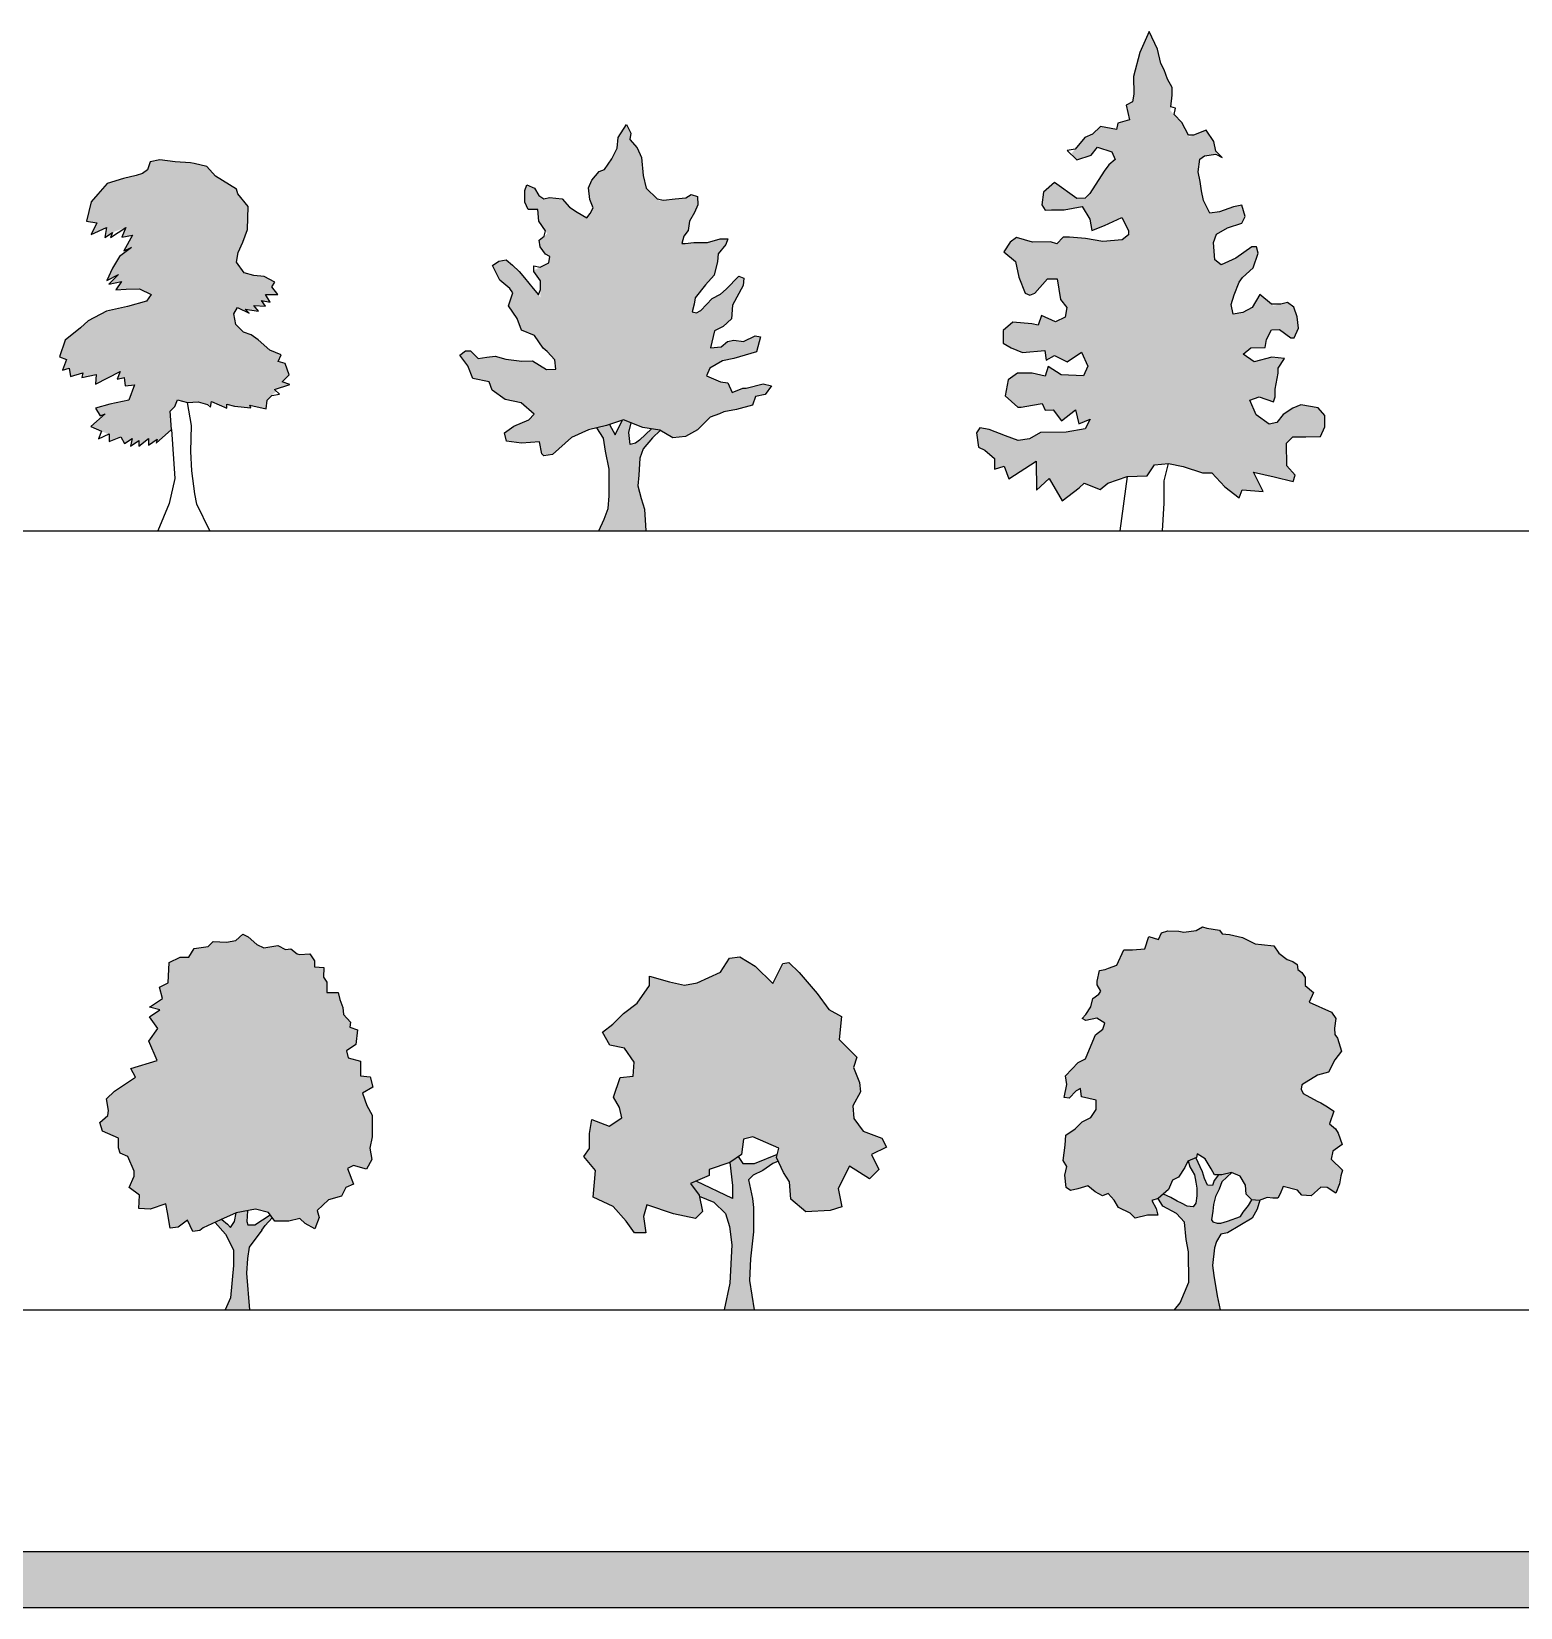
# Model space of a CAD drawing. Header units: millimetres. Extents: x 23281 to 186461, y 175321 to 253200.
# Drawn here: x 53759 to 88103, y 175321 to 211657 of the extents above; entities that cross this region are included whole.
import ezdxf

# ---------------------------------------------------------------- set-up
doc = ezdxf.new("R2010")
doc.units = ezdxf.units.MM
doc.layers.add('www.cad-blocks.net', color=7, linetype='Continuous')

# ---------------------------------------------------------------- blocks, each defined once
blk = doc.blocks.new('A$C48AA0749')
for color, points in [(253, [(2578, 2337), (2552, 2760), (2659, 2866), (2719, 3020), (2952, 2959), (3192, 2980), (3490, 2897), (3502, 2982), (3857, 2833), (3856, 2922), (4033, 2879), (4413, 2838), (4387, 2901), (4767, 2815), (4784, 3018), (4998, 3223), (4959, 3259), (5312, 3376), (5135, 3437), (5291, 3597), (5201, 3861), (5043, 3904), (5111, 4056), (4845, 4168), (4577, 4406), (4419, 4518), (4241, 4580), (4063, 4756), (4017, 5002), (4104, 5154), (4370, 5023), (4281, 5111), (4591, 5069), (4483, 5201), (4748, 5184), (4659, 5316), (4855, 5274), (4746, 5450), (5030, 5452), (4896, 5628), (4965, 5736), (4718, 5866), (4477, 5890), (4256, 5951), (4077, 6196), (4119, 6418), (4225, 6659), (4336, 6950), (4351, 7481), (4109, 7770), (4083, 7877), (3594, 8183), (3396, 8402), (3105, 8469), (3016, 8488), (2663, 8510), (2308, 8552), (2088, 8506), (2026, 8328), (1913, 8239), (1762, 8194), (1471, 8122), (1100, 8011), (880, 7763), (724, 7585), (620, 7142), (860, 7100), (730, 6833), (1082, 6994), (1040, 6766), (1216, 6881), (1525, 6998), (1438, 6769), (1684, 6816), (1485, 6460), (1661, 6531), (1378, 6327), (1222, 6060), (1092, 5775), (1356, 5910), (1137, 5687), (1427, 5752), (1296, 5555), (1536, 5576), (1845, 5579), (2112, 5448), (2005, 5296), (1564, 5178), (1078, 5067), (657, 4843), (481, 4683), (130, 4396), (0, 4016), (158, 3954), (66, 3707), (223, 3753), (250, 3557), (534, 3648), (516, 3534), (843, 3606), (826, 3385), (1399, 3673), (1331, 3496), (1488, 3541), (1509, 3346), (1730, 3366), (1600, 3012), (1158, 2920), (831, 2829), (939, 2653), (1053, 2698), (720, 2411), (1125, 2228), (1145, 2237), (1146, 2060), (1411, 2170), (1500, 2019), (1676, 2128), (1634, 1951), (1828, 2085), (1829, 1952), (2049, 2131), (2050, 1979), (2251, 2113), (2227, 2025)]), (255, [(4017, 5002), (4104, 5154), (4370, 5023), (4281, 5111), (4591, 5069), (4483, 5201), (4748, 5184), (4659, 5316), (4855, 5274), (4746, 5450), (5030, 5452), (4896, 5628), (4965, 5736), (4718, 5866), (4477, 5890), (4256, 5951), (4077, 6196), (4119, 6418), (4225, 6659), (4336, 6950), (4351, 7481), (4109, 7770), (4083, 7877), (3594, 8183), (3396, 8402), (3105, 8469), (3016, 8488), (2663, 8510), (2308, 8552), (2088, 8506), (2026, 8328), (1913, 8239), (1762, 8194), (1471, 8122), (1100, 8011), (880, 7763), (724, 7585), (620, 7142), (860, 7100), (730, 6833), (1082, 6994), (1040, 6766), (1216, 6881), (1525, 6998), (1438, 6769), (1684, 6816), (1485, 6460), (1661, 6531), (1378, 6327), (1222, 6060), (1092, 5775), (1356, 5910), (1137, 5687), (1427, 5752), (1296, 5555), (1536, 5576), (1845, 5579), (2112, 5448), (2005, 5296), (1564, 5178), (1078, 5067), (657, 4843), (481, 4683), (130, 4396), (0, 4016), (158, 3954), (66, 3707), (223, 3753), (250, 3557), (534, 3648), (516, 3534), (843, 3606), (826, 3385), (1399, 3673), (1331, 3496), (1488, 3541), (1509, 3346), (1730, 3366), (1600, 3012), (1158, 2920), (831, 2829), (939, 2653), (1053, 2698), (720, 2411), (1125, 2228), (1145, 2237), (1146, 2060), (1411, 2170), (1500, 2019), (1676, 2128), (1634, 1951), (1828, 2085), (1829, 1952), (2049, 2131), (2050, 1979), (2251, 2113), (2227, 2025), (2578, 2337), (2552, 2760), (2659, 2866), (2719, 3020), (2952, 2959), (3192, 2980), (3490, 2897), (3502, 2982), (3857, 2833), (3856, 2922), (4033, 2879), (4413, 2838), (4387, 2901), (4767, 2815), (4784, 3018), (4998, 3223), (4959, 3259), (5312, 3376), (5135, 3437), (5291, 3597), (5201, 3861), (5043, 3904), (5111, 4056), (4845, 4168), (4577, 4406), (4419, 4518), (4241, 4580), (4063, 4756)])]:
    blk.add_hatch(color=color).paths.add_polyline_path(points)
at = {"color": 255}
for p, q in [((2659, 2866), (2719, 3020)), ((2719, 3020), (2952, 2959)), ((2552, 2760), (2659, 2866)), ((2578, 2337), (2552, 2760))]:
    blk.add_line(p, q, dxfattribs=at)
blk.add_lwpolyline([(3462, 0), (3167, 617), (3120, 857), (3053, 1387), (3024, 1829), (3045, 2429), (2952, 2959), (3192, 2980), (3414, 2918), (3484, 2850), (3502, 2982), (3857, 2833), (3856, 2922), (4033, 2879), (4413, 2838), (4387, 2901), (4767, 2815), (4784, 3018), (4897, 3126), (5074, 3153), (4959, 3259), (5312, 3376), (5135, 3437), (5291, 3597), (5201, 3861), (5043, 3904), (5111, 4056), (4845, 4168), (4577, 4406), (4419, 4518), (4241, 4580), (4063, 4756), (4017, 5002), (4104, 5154), (4370, 5023), (4281, 5111), (4591, 5069), (4483, 5201), (4748, 5184), (4659, 5316), (4855, 5274), (4746, 5450), (5030, 5452), (4896, 5628), (4965, 5736), (4718, 5866), (4477, 5890), (4256, 5951), (4077, 6196), (4119, 6418), (4225, 6659), (4336, 6950), (4351, 7481), (4109, 7770), (4083, 7877), (3594, 8183), (3396, 8402), (3105, 8469), (3016, 8488), (2663, 8510), (2308, 8552), (2088, 8506), (2026, 8328), (1913, 8239), (1762, 8194), (1471, 8122), (1100, 8011), (880, 7763), (724, 7585), (620, 7142), (860, 7100), (730, 6833), (1082, 6994), (1040, 6766), (1216, 6881), (1173, 6767), (1525, 6998), (1438, 6769), (1684, 6816), (1485, 6460), (1661, 6531), (1378, 6327), (1222, 6060), (1092, 5775), (1356, 5910), (1137, 5687), (1427, 5752), (1296, 5555), (1536, 5576), (1845, 5579), (2112, 5448), (2005, 5296), (1564, 5178), (1078, 5067), (657, 4843), (481, 4683), (130, 4396), (0, 4016), (158, 3954), (66, 3707), (223, 3753), (250, 3557), (534, 3648), (516, 3534), (843, 3606), (826, 3385), (1399, 3673), (1331, 3496), (1488, 3541), (1509, 3346), (1730, 3366), (1600, 3012), (1158, 2920), (831, 2829), (939, 2653), (1053, 2698), (720, 2411), (967, 2299), (899, 2122), (1145, 2237), (1146, 2060), (1411, 2170), (1500, 2019), (1676, 2128), (1634, 1951), (1828, 2085), (1829, 1952), (2049, 2131), (2050, 1979), (2251, 2113), (2227, 2025), (2578, 2337), (2657, 1207), (2528, 631), (2267, 0)], dxfattribs=at)
blk = doc.blocks.new('A$C6CDE67A7')
for color, points in [(255, [(5166, 6796), (5263, 6924), (5290, 7141), (5408, 7339), (5483, 7515), (5482, 7712), (5334, 7760), (5208, 7681), (4963, 7658), (4589, 7616), (4294, 7899), (4222, 8193), (4190, 8607), (4090, 8831), (3920, 9026), (3940, 9174), (3840, 9369), (3646, 9073), (3627, 8827), (3503, 8581), (3336, 8334), (3210, 8283), (3043, 8086), (2967, 7909), (2997, 7643), (3069, 7447), (2941, 7211), (2559, 7429), (2359, 7659), (2063, 7685), (1937, 7656), (1817, 7732), (1718, 7900), (1542, 7976), (1494, 7849), (1496, 7582), (1574, 7407), (1792, 7409), (1822, 7142), (2013, 6857), (1825, 6700), (1848, 6553), (1975, 6378), (2074, 6330), (2047, 6182), (1705, 6008), (1705, 5983), (1854, 5767), (1857, 5383), (1687, 5590), (1488, 5834), (1361, 5980), (1212, 6127), (1064, 6252), (896, 6223), (749, 6123), (920, 5780), (1227, 5517), (1121, 5192), (1320, 4899), (1421, 4626), (1716, 4509), (1915, 4216), (2014, 4139), (2191, 3944), (2214, 3727), (1996, 3725), (1672, 3919), (1426, 3917), (1061, 3963), (814, 4032), (618, 4009), (422, 3979), (245, 4154), (126, 4153), (0, 4053), (177, 3809), (299, 3515), (672, 3441), (743, 3245), (1040, 3030), (1413, 2955), (1709, 2691), (1584, 2564), (1241, 2413), (1025, 2264), (1076, 2068), (1420, 2022), (1834, 2053), (1885, 1780), (1935, 1731), (2131, 1761), (2570, 2157), (2962, 2329), (3382, 2430), (3774, 2560), (4218, 2388), (4620, 2319), (4618, 2317), (4908, 2147), (5202, 2178), (5475, 2327), (5767, 2624), (5984, 2696), (6082, 2746), (6377, 2798), (6748, 2899), (6817, 3096), (7041, 3147), (7187, 3345), (6990, 3392), (6598, 3291), (6520, 3290), (6275, 3190), (6175, 3414), (6007, 3434), (5683, 3578), (5759, 3755), (6052, 3925), (6318, 3977), (6837, 4128), (6932, 4473), (6806, 4500), (6540, 4371), (6315, 4398), (6168, 4368), (6021, 4248), (5776, 4218), (5871, 4612), (6067, 4712), (6262, 4889), (6288, 5205), (6530, 5656), (6550, 5825), (6430, 5873), (6026, 5462), (5816, 5356), (5496, 5021), (5355, 5050), (5403, 5226), (5423, 5373), (5666, 5670), (5861, 5896), (5936, 6213), (5956, 6389), (6129, 6607), (6177, 6734), (6002, 6733), (5708, 6653), (5392, 6651), (5116, 6619)]), (253, [(4254, 500), (4182, 745), (4102, 1039), (4128, 1285), (4146, 1678), (4222, 1896), (4444, 2144), (4618, 2317), (4612, 2321), (4415, 2354), (4143, 2092), (4045, 2021), (3926, 1992), (3896, 2266), (3947, 2493), (3774, 2560), (3741, 2549), (3580, 2214), (3446, 2451), (3382, 2430), (3154, 2375), (3307, 2135), (3359, 1840), (3439, 1427), (3444, 809), (3418, 514), (3322, 268), (3205, 0), (4286, 0)])]:
    blk.add_hatch(color=color).paths.add_polyline_path(points)
at = {"color": 255}
for p, q in [((3580, 2214), (3741, 2549)), ((3307, 2135), (3154, 2375)), ((3446, 2451), (3580, 2214)), ((3896, 2266), (3947, 2493)), ((3926, 1992), (3896, 2266)), ((4415, 2354), (4143, 2092)), ((4444, 2144), (4618, 2317)), ((3359, 1840), (3307, 2135)), ((3439, 1427), (3359, 1840)), ((4045, 2021), (3926, 1992)), ((4143, 2092), (4045, 2021)), ((4222, 1896), (4146, 1678)), ((4444, 2144), (4222, 1896)), ((4146, 1678), (4128, 1285)), ((3444, 809), (3439, 1427)), ((4128, 1285), (4102, 1039)), ((3418, 514), (3444, 809)), ((4102, 1039), (4182, 745)), ((4182, 745), (4254, 500)), ((3322, 268), (3418, 514)), ((4254, 500), (4286, 0)), ((3205, 0), (3322, 268))]:
    blk.add_line(p, q, dxfattribs=at)
blk.add_lwpolyline([(5861, 5896), (5666, 5670), (5423, 5373), (5403, 5226), (5355, 5050), (5454, 5030), (5552, 5080), (5816, 5356), (6012, 5455), (6137, 5576), (6430, 5873), (6550, 5825), (6530, 5656), (6288, 5205), (6262, 4889), (6067, 4712), (5871, 4612), (5776, 4218), (6021, 4248), (6168, 4368), (6315, 4398), (6540, 4371), (6806, 4500), (6932, 4473), (6837, 4128), (6318, 3977), (6052, 3925), (5759, 3755), (5683, 3578), (6007, 3434), (6175, 3414), (6275, 3190), (6520, 3290), (6598, 3291), (6990, 3392), (7187, 3345), (7041, 3147), (6817, 3096), (6748, 2899), (6377, 2798), (6082, 2746), (5984, 2696), (5767, 2624), (5475, 2327), (5202, 2178), (4908, 2147), (4612, 2321), (4218, 2388), (3774, 2560), (3382, 2430), (2962, 2329), (2570, 2157), (2131, 1761), (1935, 1731), (1885, 1780), (1834, 2053), (1420, 2022), (1076, 2068), (1025, 2264), (1241, 2413), (1584, 2564), (1709, 2691), (1413, 2955), (1040, 3030), (743, 3245), (672, 3441), (299, 3515), (177, 3809), (0, 4053), (126, 4153), (245, 4154), (422, 3979), (618, 4009), (814, 4032), (1061, 3963), (1426, 3917), (1672, 3919), (1996, 3725), (2214, 3727), (2191, 3944), (2014, 4139), (1915, 4216), (1716, 4509), (1421, 4626), (1320, 4899), (1121, 5192), (1217, 5488), (1146, 5586), (920, 5780), (749, 6123), (896, 6223), (1064, 6252), (1212, 6127), (1361, 5980), (1488, 5834), (1687, 5590), (1807, 5443), (1855, 5570), (1854, 5767), (1705, 5983), (1704, 6110), (1851, 6083), (2047, 6182), (2074, 6330), (1975, 6378), (1848, 6553), (1825, 6700), (1944, 6799), (1971, 6919), (1822, 7142), (1792, 7409), (1574, 7407), (1496, 7582), (1494, 7849), (1542, 7976), (1718, 7900), (1817, 7732), (1937, 7656), (2063, 7685), (2359, 7659), (2529, 7464), (2705, 7346), (2924, 7221), (3000, 7320), (3069, 7447), (2997, 7643), (2967, 7909), (3043, 8086), (3210, 8283), (3336, 8334), (3503, 8581), (3627, 8827), (3646, 9073), (3840, 9369), (3940, 9174), (3920, 9026), (4090, 8831), (4190, 8607), (4222, 8193), (4294, 7899), (4549, 7655), (4696, 7628), (4963, 7658), (5208, 7681), (5334, 7760), (5482, 7712), (5483, 7515), (5408, 7339), (5290, 7141), (5263, 6924), (5166, 6796), (5118, 6628), (5196, 6628), (5392, 6651), (5539, 6652), (5708, 6653), (6002, 6733), (6079, 6733), (6177, 6734), (6129, 6607), (5956, 6389), (5936, 6213)], close=True, dxfattribs=at)
blk = doc.blocks.new('A$C33465AF6')
for color, points in [(253, [(1581, 7399), (1729, 7401), (2024, 7403), (2434, 7480), (2615, 7186), (2659, 6924), (2953, 7042), (3352, 7224), (3540, 6855), (3356, 6708), (2914, 6673), (2513, 6743), (2144, 6772), (1997, 6771), (1851, 6622), (1703, 6663), (1292, 6660), (923, 6762), (776, 6656), (631, 6434), (896, 6215), (972, 5847), (1123, 5479), (1228, 5438), (1344, 5481), (1636, 5810), (1857, 5812), (1934, 5338), (2083, 5150), (2043, 4929), (1823, 4822), (1495, 4966), (1423, 4745), (1275, 4775), (833, 4814), (613, 4623), (616, 4328), (795, 4224), (1060, 4110), (1575, 4156), (1608, 3935), (1797, 4042), (2093, 3897), (2418, 4121), (2568, 3795), (2464, 3574), (1948, 3601), (1652, 3788), (1580, 3567), (1284, 3638), (947, 3635), (727, 3486), (657, 3117), (954, 2856), (1027, 2857), (1290, 2901), (1511, 2934), (1586, 2787), (1765, 2789), (1956, 2538), (2281, 2793), (2357, 2467), (2619, 2574), (2505, 2352), (2064, 2275), (1474, 2271), (1223, 2121), (960, 2088), (664, 2191), (294, 2335), (73, 2375), (0, 2259), (45, 1933), (193, 1860), (415, 1673), (417, 1420), (638, 1495), (745, 1201), (1374, 1606), (1379, 943), (1672, 1209), (1971, 695), (2369, 993), (2484, 1099), (2853, 955), (3031, 1103), (3472, 1254), (3938, 1273), (4103, 1526), (4428, 1557), (4765, 1486), (5209, 1342), (5430, 1343), (5727, 1019), (6056, 759), (6128, 949), (6613, 910), (6388, 1351), (6863, 1249), (7306, 1137), (7347, 1285), (7156, 1504), (7152, 2020), (7298, 2169), (7593, 2171), (7930, 2174), (8033, 2396), (8031, 2659), (7882, 2837), (7482, 2907), (7293, 2832), (7073, 2683), (6927, 2503), (6748, 2459), (6451, 2678), (6301, 3014), (6522, 3089), (6849, 2976), (6890, 3092), (6889, 3271), (6960, 3640), (6959, 3756), (7105, 3978), (6810, 4008), (6400, 3899), (6146, 4076), (6323, 4225), (6660, 4228), (6691, 4417), (6805, 4639), (6984, 4641), (7248, 4453), (7322, 4454), (7426, 4676), (7392, 4939), (7316, 5159), (7168, 5264), (6845, 5192), (6535, 5448), (6358, 5152), (6138, 5034), (5917, 5001), (5873, 5222), (5945, 5443), (6083, 5802), (6383, 6068), (6496, 6406), (6453, 6553), (6347, 6552), (5981, 6286), (5645, 6136), (5497, 6251), (5462, 6651), (5534, 6841), (5786, 6990), (6122, 7098), (6195, 7246), (6119, 7509), (5929, 7476), (5604, 7357), (5383, 7324), (5233, 7618), (5190, 7838), (5156, 8059), (5112, 8280), (5152, 8575), (5257, 8650), (5534, 8685), (5475, 8978), (5294, 9240), (4904, 9083), (4735, 9414), (4469, 9691), (4509, 10044), (4508, 10223), (4401, 10412), (4325, 10632), (4250, 10779), (4174, 11105), (3981, 11514), (3764, 11028), (3621, 10480), (3626, 9906), (3447, 9815), (3524, 9478), (3261, 9403), (3230, 9255), (2861, 9326), (2673, 9145), (2495, 9070), (2176, 8684), (2309, 8553), (2645, 8661), (2791, 8851), (3119, 8738), (3194, 8560), (3047, 8443), (2943, 8295), (2542, 7670), (2316, 7668), (1797, 8033), (1547, 7810), (1507, 7515)]), (255, [(2568, 3795), (2464, 3574), (1948, 3601), (1652, 3788), (1580, 3567), (1284, 3638), (947, 3635), (727, 3486), (657, 3117), (954, 2856), (1027, 2857), (1290, 2901), (1511, 2934), (1586, 2787), (1765, 2789), (1956, 2538), (2281, 2793), (2357, 2467), (2619, 2574), (2505, 2352), (2064, 2275), (1474, 2271), (1223, 2121), (960, 2088), (664, 2191), (294, 2335), (73, 2375), (0, 2259), (45, 1933), (193, 1860), (415, 1673), (417, 1420), (638, 1495), (745, 1201), (1374, 1606), (1379, 943), (1672, 1209), (1971, 695), (2369, 993), (2484, 1099), (2853, 955), (3031, 1103), (3472, 1254), (3938, 1273), (4103, 1526), (4428, 1557), (4765, 1486), (5209, 1342), (5430, 1343), (5727, 1019), (6056, 759), (6128, 949), (6613, 910), (6388, 1351), (6863, 1249), (7306, 1137), (7347, 1285), (7156, 1504), (7152, 2020), (7298, 2169), (7593, 2171), (7930, 2174), (8033, 2396), (8031, 2659), (7882, 2837), (7482, 2907), (7293, 2832), (7073, 2683), (6927, 2503), (6748, 2459), (6451, 2678), (6301, 3014), (6522, 3089), (6849, 2976), (6890, 3092), (6889, 3271), (6960, 3640), (6959, 3756), (7105, 3978), (6810, 4008), (6400, 3899), (6146, 4076), (6323, 4225), (6660, 4228), (6691, 4417), (6805, 4639), (6984, 4641), (7248, 4453), (7322, 4454), (7426, 4676), (7392, 4939), (7316, 5159), (7168, 5264), (6845, 5192), (6535, 5448), (6358, 5152), (6138, 5034), (5917, 5001), (5873, 5222), (5945, 5443), (6083, 5802), (6383, 6068), (6496, 6406), (6453, 6553), (6347, 6552), (5981, 6286), (5645, 6136), (5497, 6251), (5462, 6651), (5534, 6841), (5786, 6990), (6122, 7098), (6195, 7246), (6119, 7509), (5929, 7476), (5604, 7357), (5383, 7324), (5233, 7618), (5190, 7838), (5156, 8059), (5112, 8280), (5152, 8575), (5257, 8650), (5534, 8685), (5475, 8978), (5294, 9240), (4904, 9083), (4735, 9414), (4469, 9691), (4509, 10044), (4508, 10223), (4401, 10412), (4325, 10632), (4250, 10779), (4174, 11105), (3981, 11514), (3764, 11028), (3621, 10480), (3626, 9906), (3447, 9815), (3524, 9478), (3261, 9403), (3230, 9255), (2861, 9326), (2673, 9145), (2495, 9070), (2176, 8684), (2309, 8553), (2645, 8661), (2791, 8851), (3119, 8738), (3194, 8560), (3047, 8443), (2943, 8295), (2542, 7670), (2316, 7668), (1797, 8033), (1547, 7810), (1507, 7515), (1581, 7399), (1729, 7401), (2024, 7403), (2434, 7480), (2615, 7186), (2659, 6924), (2953, 7042), (3352, 7224), (3540, 6855), (3356, 6708), (2914, 6673), (2513, 6743), (2144, 6772), (1997, 6771), (1851, 6622), (1703, 6663), (1292, 6660), (923, 6762), (776, 6656), (631, 6434), (896, 6215), (972, 5847), (1123, 5479), (1228, 5438), (1344, 5481), (1636, 5810), (1857, 5812), (1934, 5338), (2083, 5150), (2043, 4929), (1823, 4822), (1495, 4966), (1423, 4745), (1275, 4775), (833, 4814), (613, 4623), (616, 4328), (795, 4224), (1060, 4110), (1575, 4156), (1608, 3935), (1797, 4042), (2093, 3897), (2418, 4121)])]:
    blk.add_hatch(color=color).paths.add_polyline_path(points)
at = {"color": 255}
for p, q in [((3938, 1273), (4103, 1526)), ((4103, 1526), (4428, 1557)), ((3472, 1254), (3938, 1273))]:
    blk.add_line(p, q, dxfattribs=at)
blk.add_lwpolyline([(4292, 0), (4330, 640), (4326, 1156), (4428, 1557), (4765, 1486), (5209, 1342), (5430, 1343), (5727, 1019), (6056, 759), (6128, 949), (6613, 910), (6388, 1351), (6863, 1249), (7306, 1137), (7347, 1285), (7156, 1504), (7152, 2020), (7298, 2169), (7593, 2171), (7930, 2174), (8033, 2396), (8031, 2659), (7882, 2837), (7482, 2907), (7293, 2832), (7073, 2683), (6927, 2503), (6748, 2459), (6451, 2678), (6301, 3014), (6522, 3089), (6849, 2976), (6890, 3092), (6889, 3271), (6960, 3640), (6959, 3756), (7105, 3978), (6810, 4008), (6400, 3899), (6146, 4076), (6323, 4225), (6660, 4228), (6691, 4417), (6805, 4639), (6984, 4641), (7248, 4453), (7322, 4454), (7426, 4676), (7392, 4939), (7316, 5159), (7168, 5264), (7021, 5231), (6800, 5229), (6535, 5448), (6358, 5152), (6138, 5034), (5917, 5001), (5873, 5222), (5945, 5443), (6059, 5739), (6132, 5845), (6383, 6068), (6496, 6406), (6453, 6553), (6347, 6552), (5981, 6286), (5645, 6136), (5497, 6251), (5462, 6651), (5534, 6841), (5786, 6990), (6122, 7098), (6195, 7246), (6119, 7509), (5929, 7476), (5604, 7357), (5383, 7324), (5233, 7618), (5190, 7838), (5156, 8059), (5112, 8280), (5152, 8575), (5257, 8650), (5520, 8683), (5668, 8611), (5519, 8757), (5475, 8978), (5294, 9240), (5001, 9121), (4885, 9121), (4810, 9267), (4735, 9414), (4555, 9602), (4585, 9750), (4479, 9781), (4509, 10044), (4508, 10223), (4401, 10412), (4325, 10632), (4250, 10779), (4174, 11105), (3981, 11514), (3764, 11028), (3621, 10480), (3624, 10069), (3594, 9890), (3447, 9815), (3524, 9478), (3261, 9403), (3230, 9255), (2861, 9326), (2673, 9145), (2495, 9070), (2276, 8805), (2087, 8772), (2309, 8553), (2645, 8661), (2791, 8851), (3119, 8738), (3194, 8560), (3047, 8443), (2943, 8295), (2610, 7776), (2506, 7670), (2316, 7668), (1797, 8033), (1547, 7810), (1507, 7515), (1581, 7399), (1729, 7401), (2024, 7403), (2434, 7480), (2615, 7186), (2659, 6924), (2953, 7042), (3352, 7224), (3501, 6930), (3502, 6825), (3356, 6708), (2914, 6673), (2513, 6743), (2144, 6772), (1997, 6771), (1851, 6622), (1703, 6663), (1292, 6660), (923, 6762), (776, 6656), (631, 6434), (896, 6215), (972, 5847), (1123, 5479), (1228, 5438), (1344, 5481), (1636, 5810), (1857, 5812), (1934, 5338), (2083, 5150), (2043, 4929), (1823, 4822), (1495, 4966), (1423, 4745), (1275, 4775), (833, 4814), (613, 4623), (616, 4328), (795, 4224), (1060, 4110), (1575, 4156), (1608, 3935), (1797, 4042), (2093, 3897), (2418, 4121), (2568, 3795), (2464, 3574), (1948, 3601), (1652, 3788), (1580, 3567), (1284, 3638), (947, 3635), (727, 3486), (657, 3117), (954, 2856), (1027, 2857), (1290, 2901), (1511, 2934), (1586, 2787), (1765, 2789), (1956, 2538), (2281, 2793), (2357, 2467), (2619, 2574), (2505, 2352), (2064, 2275), (1474, 2271), (1223, 2121), (960, 2088), (664, 2191), (294, 2335), (73, 2375), (0, 2259), (45, 1933), (193, 1860), (415, 1673), (417, 1420), (638, 1495), (745, 1201), (1374, 1606), (1379, 943), (1672, 1209), (1971, 695), (2369, 993), (2484, 1099), (2853, 955), (3031, 1103), (3472, 1254), (3303, 0)], dxfattribs=at)
blk = doc.blocks.new('A$C15D012E1')
for color, points in [(255, [(5731, 5815), (5690, 5975), (5906, 6117), (5944, 6456), (5765, 6517), (5782, 6638), (5620, 6814), (5601, 6975), (5537, 7157), (5496, 7318), (5238, 7316), (5236, 7556), (5155, 7676), (5170, 7894), (4952, 7915), (4951, 8053), (4847, 8212), (4606, 8193), (4549, 8210), (4404, 8329), (4284, 8311), (4106, 8407), (3785, 8347), (3624, 8426), (3422, 8602), (3296, 8664), (3136, 8520), (2919, 8478), (2615, 8499), (2495, 8377), (2175, 8335), (2056, 8133), (1855, 8132), (1598, 8009), (1579, 7545), (1379, 7446), (1444, 7183), (1142, 6980), (1384, 6921), (1144, 6758), (1334, 6493), (1132, 6196), (1323, 5748), (712, 5568), (821, 5366), (338, 5044), (156, 4865), (198, 4601), (182, 4481), (0, 4319), (65, 4119), (427, 3961), (429, 3738), (470, 3618), (648, 3539), (794, 3202), (795, 3082), (676, 2821), (918, 2645), (898, 2341), (1161, 2326), (1522, 2449), (1563, 2249), (1623, 1888), (1807, 1907), (2023, 2069), (2146, 1812), (2306, 1830), (2386, 1894), (2785, 2075), (3145, 2238), (3592, 2322), (3890, 2244), (4035, 2045), (4356, 2047), (4614, 2112), (4735, 1993), (4959, 1874), (5055, 2133), (5013, 2296), (5275, 2539), (5572, 2621), (5674, 2823), (5851, 2904), (5711, 3264), (5848, 3328), (6152, 3250), (6271, 3469), (6229, 3732), (6284, 3991), (6280, 4495), (6158, 4712), (6058, 4998), (6298, 5137), (6233, 5377), (6015, 5399), (6012, 5737)]), (253, [(3733, 1842), (3812, 1945), (3975, 2127), (3926, 2196), (3572, 1961), (3411, 1959), (3388, 2040), (3409, 2288), (3145, 2238), (3107, 2037), (3010, 1899), (2947, 1979), (2812, 2087), (2785, 2075), (2662, 2019), (2896, 1748), (3082, 1389), (3085, 1027), (3011, 282), (2892, 0), (3454, 0), (3384, 846), (3405, 1190), (3443, 1449)])]:
    blk.add_hatch(color=color).paths.add_polyline_path(points)
at = {"color": 255}
for p, q in [((2175, 8335), (2495, 8377)), ((2495, 8377), (2615, 8499)), ((2615, 8499), (2919, 8478)), ((2919, 8478), (3136, 8520)), ((3136, 8520), (3296, 8664)), ((3296, 8664), (3422, 8602)), ((3422, 8602), (3624, 8426)), ((3624, 8426), (3785, 8347)), ((3785, 8347), (4106, 8407)), ((4106, 8407), (4284, 8311)), ((1579, 7545), (1598, 8009)), ((1598, 8009), (1855, 8132)), ((1855, 8132), (2056, 8133)), ((2056, 8133), (2175, 8335)), ((4284, 8311), (4404, 8329)), ((4404, 8329), (4549, 8210)), ((4549, 8210), (4606, 8193)), ((4606, 8193), (4847, 8212)), ((4847, 8212), (4951, 8053)), ((4951, 8053), (4952, 7915)), ((4952, 7915), (5170, 7894)), ((5170, 7894), (5155, 7676)), ((5155, 7676), (5236, 7556)), ((1379, 7446), (1579, 7545)), ((1444, 7183), (1379, 7446)), ((5236, 7556), (5238, 7316)), ((5238, 7316), (5496, 7318)), ((5496, 7318), (5537, 7157)), ((1142, 6980), (1444, 7183)), ((1384, 6921), (1142, 6980)), ((1144, 6758), (1384, 6921)), ((5537, 7157), (5601, 6975)), ((5601, 6975), (5620, 6814)), ((1334, 6493), (1144, 6758)), ((5620, 6814), (5782, 6638)), ((5782, 6638), (5765, 6517)), ((1132, 6196), (1334, 6493)), ((1323, 5748), (1132, 6196)), ((5765, 6517), (5944, 6456)), ((5944, 6456), (5906, 6117)), ((5906, 6117), (5690, 5975)), ((5690, 5975), (5731, 5815)), ((5731, 5815), (6012, 5737)), ((712, 5568), (1323, 5748)), ((821, 5366), (712, 5568)), ((6012, 5737), (6015, 5399)), ((338, 5044), (821, 5366)), ((6015, 5399), (6233, 5377)), ((6298, 5137), (6058, 4998)), ((6233, 5377), (6298, 5137)), ((156, 4865), (338, 5044)), ((198, 4601), (156, 4865)), ((6058, 4998), (6158, 4712)), ((0, 4319), (182, 4481)), ((182, 4481), (198, 4601)), ((6158, 4712), (6280, 4495)), ((6280, 4495), (6284, 3991)), ((65, 4119), (0, 4319)), ((427, 3961), (65, 4119)), ((429, 3738), (427, 3961)), ((470, 3618), (429, 3738)), ((6284, 3991), (6229, 3732)), ((6229, 3732), (6271, 3469)), ((648, 3539), (470, 3618)), ((794, 3202), (648, 3539)), ((5848, 3328), (5711, 3264)), ((6152, 3250), (5848, 3328)), ((6271, 3469), (6152, 3250)), ((676, 2821), (795, 3082)), ((795, 3082), (794, 3202)), ((5711, 3264), (5851, 2904)), ((918, 2645), (676, 2821)), ((898, 2341), (918, 2645)), ((5572, 2621), (5275, 2539)), ((5674, 2823), (5572, 2621)), ((5851, 2904), (5674, 2823)), ((1161, 2326), (898, 2341)), ((1522, 2449), (1161, 2326)), ((1563, 2249), (1522, 2449)), ((1623, 1888), (1563, 2249)), ((3145, 2238), (2785, 2075)), ((3107, 2037), (3145, 2238)), ((3592, 2322), (3145, 2238)), ((3409, 2288), (3388, 2040)), ((3572, 1961), (3926, 2196)), ((3890, 2244), (3592, 2322)), ((4035, 2045), (3890, 2244)), ((5275, 2539), (5013, 2296)), ((5013, 2296), (5055, 2133)), ((1807, 1907), (1623, 1888)), ((2023, 2069), (1807, 1907)), ((2146, 1812), (2023, 2069)), ((2306, 1830), (2146, 1812)), ((2386, 1894), (2306, 1830)), ((2785, 2075), (2386, 1894)), ((2662, 2019), (2896, 1748)), ((2812, 2087), (2947, 1979)), ((2947, 1979), (3010, 1899)), ((3010, 1899), (3107, 2037)), ((3388, 2040), (3411, 1959)), ((3411, 1959), (3572, 1961)), ((3733, 1842), (3443, 1449)), ((3733, 1842), (3812, 1945)), ((3812, 1945), (3975, 2127)), ((4356, 2047), (4035, 2045)), ((4614, 2112), (4356, 2047)), ((4735, 1993), (4614, 2112)), ((4959, 1874), (4735, 1993)), ((5055, 2133), (4959, 1874)), ((2896, 1748), (3082, 1389)), ((3082, 1389), (3085, 1027)), ((3405, 1190), (3384, 846)), ((3443, 1449), (3405, 1190)), ((3085, 1027), (3011, 282)), ((3384, 846), (3454, 0)), ((3011, 282), (2892, 0))]:
    blk.add_line(p, q, dxfattribs=at)
blk = doc.blocks.new('A$C38B52A9F')
for color, points in [(255, [(5894, 6234), (5943, 6769), (5651, 6927), (5381, 7300), (4972, 7778), (4734, 8013), (4596, 7989), (4363, 7529), (3955, 7930), (3602, 8142), (3365, 8109), (3153, 7787), (2620, 7546), (2323, 7490), (1978, 7563), (1519, 7697), (1520, 7483), (1233, 7076), (914, 6837), (672, 6590), (436, 6405), (599, 6108), (943, 6035), (1160, 5715), (1139, 5394), (842, 5361), (685, 4909), (824, 4666), (879, 4429), (583, 4236), (184, 4393), (133, 4072), (136, 3720), (0, 3536), (270, 3217), (249, 2949), (221, 2598), (681, 2387), (975, 2046), (1168, 1780), (1435, 1782), (1379, 2156), (1453, 2424), (2074, 2215), (2579, 2112), (2738, 2273), (2659, 2647), (2466, 2913), (2892, 3100), (2891, 3238), (3371, 3402), (3637, 3587), (3688, 3939), (3901, 3994), (4500, 3732), (4448, 3517), (4611, 3167), (4743, 2954), (4776, 2557), (5123, 2262), (5688, 2297), (5955, 2375), (5867, 2802), (6131, 3316), (6591, 3022), (6804, 3238), (6641, 3588), (6983, 3751), (6874, 3964), (6445, 4121), (6229, 4418), (6204, 4708), (6385, 5030), (6360, 5244), (6220, 5594), (6302, 5832), (6109, 6021)]), (253, [(3914, 2359), (3890, 2573), (3802, 3000), (3908, 3108), (4129, 3217), (4365, 3379), (4489, 3428), (4448, 3517), (4466, 3592), (3937, 3376), (3669, 3374), (3566, 3537), (3371, 3402), (3429, 2867), (3431, 2569), (2590, 2968), (2466, 2913), (2659, 2647), (2664, 2624), (3004, 2489), (3273, 2224), (3360, 1927), (3417, 1499), (3370, 620), (3237, 0), (3932, 0), (3820, 677), (3847, 1182), (3919, 1801)])]:
    blk.add_hatch(color=color).paths.add_polyline_path(points)
at = {"color": 255}
for p, q in [((3153, 7787), (3365, 8109)), ((3365, 8109), (3602, 8142)), ((3602, 8142), (3955, 7930)), ((4596, 7989), (4734, 8013)), ((4734, 8013), (4972, 7778)), ((1519, 7697), (1978, 7563)), ((1520, 7483), (1519, 7697)), ((2620, 7546), (3153, 7787)), ((3955, 7930), (4363, 7529)), ((4363, 7529), (4596, 7989)), ((4972, 7778), (5381, 7300)), ((1233, 7076), (1520, 7483)), ((1978, 7563), (2323, 7490)), ((2323, 7490), (2620, 7546)), ((5381, 7300), (5651, 6927)), ((914, 6837), (1233, 7076)), ((5651, 6927), (5943, 6769)), ((436, 6405), (672, 6590)), ((672, 6590), (914, 6837)), ((5943, 6769), (5894, 6234)), ((599, 6108), (436, 6405)), ((5894, 6234), (6109, 6021)), ((943, 6035), (599, 6108)), ((1160, 5715), (943, 6035)), ((6109, 6021), (6302, 5832)), ((6302, 5832), (6220, 5594)), ((1139, 5394), (1160, 5715)), ((6220, 5594), (6360, 5244)), ((685, 4909), (842, 5361)), ((842, 5361), (1139, 5394)), ((6360, 5244), (6385, 5030)), ((824, 4666), (685, 4909)), ((6385, 5030), (6204, 4708)), ((133, 4072), (184, 4393)), ((184, 4393), (583, 4236)), ((583, 4236), (879, 4429)), ((879, 4429), (824, 4666)), ((6204, 4708), (6229, 4418)), ((6229, 4418), (6445, 4121)), ((136, 3720), (133, 4072)), ((6445, 4121), (6874, 3964)), ((0, 3536), (136, 3720)), ((3688, 3939), (3637, 3587)), ((3901, 3994), (3688, 3939)), ((4500, 3732), (3901, 3994)), ((4448, 3517), (4500, 3732)), ((6983, 3751), (6641, 3588)), ((6874, 3964), (6983, 3751)), ((270, 3217), (0, 3536)), ((3371, 3402), (2891, 3238)), ((3637, 3587), (3371, 3402)), ((3371, 3402), (3429, 2867)), ((3566, 3537), (3669, 3374)), ((3669, 3374), (3937, 3376)), ((3937, 3376), (4466, 3592)), ((4365, 3379), (4129, 3217)), ((4489, 3428), (4365, 3379)), ((4611, 3167), (4448, 3517)), ((6131, 3316), (5867, 2802)), ((6591, 3022), (6131, 3316)), ((6641, 3588), (6804, 3238)), ((221, 2598), (249, 2949)), ((249, 2949), (270, 3217)), ((2892, 3100), (2466, 2913)), ((2466, 2913), (2659, 2647)), ((3431, 2569), (2590, 2968)), ((2891, 3238), (2892, 3100)), ((3908, 3108), (3802, 3000)), ((3802, 3000), (3890, 2573)), ((4129, 3217), (3908, 3108)), ((4743, 2954), (4611, 3167)), ((4776, 2557), (4743, 2954)), ((6804, 3238), (6591, 3022)), ((681, 2387), (221, 2598)), ((2659, 2647), (2738, 2273)), ((2664, 2624), (3004, 2489)), ((3429, 2867), (3431, 2569)), ((3890, 2573), (3914, 2359)), ((5123, 2262), (4776, 2557)), ((5867, 2802), (5955, 2375)), ((975, 2046), (681, 2387)), ((1453, 2424), (1379, 2156)), ((2074, 2215), (1453, 2424)), ((2579, 2112), (2074, 2215)), ((2738, 2273), (2579, 2112)), ((3004, 2489), (3273, 2224)), ((3273, 2224), (3360, 1927)), ((3914, 2359), (3919, 1801)), ((5688, 2297), (5123, 2262)), ((5955, 2375), (5688, 2297)), ((1168, 1780), (975, 2046)), ((1379, 2156), (1435, 1782)), ((3360, 1927), (3417, 1499)), ((1435, 1782), (1168, 1780)), ((3417, 1499), (3370, 620)), ((3919, 1801), (3847, 1182)), ((3847, 1182), (3820, 677)), ((3370, 620), (3237, 0)), ((3820, 677), (3932, 0))]:
    blk.add_line(p, q, dxfattribs=at)
blk = doc.blocks.new('A$C3EFC5FB1')
for color, points in [(255, [(6419, 5967), (6330, 6267), (6263, 6353), (6262, 6501), (6293, 6721), (6192, 6868), (5674, 7098), (5773, 7318), (5585, 7484), (5584, 7666), (5502, 7784), (5415, 7851), (5400, 7965), (5299, 8031), (5165, 8083), (4978, 8229), (4862, 8396), (4575, 8427), (4427, 8445), (4139, 8590), (3838, 8655), (3670, 8673), (3603, 8753), (3316, 8804), (3215, 8836), (3068, 8749), (2782, 8714), (2667, 8732), (2413, 8744), (2266, 8695), (2200, 8542), (1980, 8607), (1882, 8324), (1600, 8303), (1400, 8302), (1235, 7952), (1049, 7883), (969, 7849), (835, 7829), (784, 7580), (785, 7494), (872, 7347), (820, 7280), (687, 7178), (641, 6992), (523, 6809), (442, 6723), (524, 6676), (777, 6725), (959, 6612), (912, 6478), (746, 6343), (648, 6108), (517, 5787), (350, 5705), (52, 5401), (87, 5201), (22, 4900), (137, 4881), (303, 5050), (403, 5103), (423, 4917), (758, 4839), (760, 4619), (642, 4436), (442, 4335), (276, 4180), (62, 4031), (45, 3796), (0, 3443), (82, 3310), (36, 3109), (72, 2822), (173, 2756), (339, 2791), (573, 2860), (741, 2727), (909, 2628), (1042, 2682), (1177, 2530), (1279, 2364), (1547, 2232), (1663, 2118), (1949, 2187), (2183, 2189), (2148, 2337), (2047, 2523), (2194, 2571), (2427, 2774), (2525, 2994), (2659, 3062), (2810, 3283), (2875, 3432), (3075, 3519), (3089, 3601), (3276, 3487), (3412, 3254), (3494, 3117), (3661, 3118), (3880, 3172), (4082, 3088), (4203, 2874), (4219, 2673), (4353, 2541), (4521, 2523), (4707, 2591), (4840, 2578), (4955, 2579), (5007, 2679), (5072, 2847), (5407, 2764), (5508, 2650), (5724, 2633), (5942, 2835), (6090, 2822), (6291, 2690), (6376, 2905), (6408, 3092), (6440, 3226), (6185, 3477), (6217, 3659), (6436, 3813), (6347, 4080), (6280, 4180), (6145, 4293), (6243, 4581), (6094, 4680), (5941, 4779), (5859, 4812), (5538, 4991), (5489, 5091), (5503, 5191), (5869, 5413), (6122, 5482), (6267, 5765)]), (253, [(4357, 2120), (4475, 2322), (4538, 2529), (4521, 2523), (4353, 2541), (4273, 2406), (4155, 2253), (4089, 2152), (3789, 2049), (3636, 2000), (3555, 1999), (3455, 2032), (3421, 2080), (3453, 2280), (3466, 2433), (3517, 2615), (3597, 2783), (3662, 2951), (3893, 3167), (3880, 3172), (3661, 3118), (3580, 3117), (3481, 2983), (3448, 2868), (3329, 2881), (3261, 3034), (3212, 3186), (3063, 3514), (2882, 3435), (2924, 3298), (3026, 3113), (3061, 2946), (3081, 2812), (3081, 2731), (3082, 2631), (3064, 2464), (2998, 2377), (2864, 2395), (2730, 2461), (2629, 2508), (2481, 2593), (2311, 2673), (2194, 2571), (2296, 2391), (2617, 2226), (2800, 2027), (2837, 1626), (2892, 1340), (2897, 638), (2700, 168), (2568, 0), (3619, 0), (3549, 328), (3479, 795), (3443, 1029), (3493, 1431), (3539, 1579), (3638, 1747), (3791, 1782)])]:
    blk.add_hatch(color=color).paths.add_polyline_path(points)
at = {"color": 255}
for p, q in [((2266, 8695), (2413, 8744)), ((2413, 8744), (2667, 8732)), ((2667, 8732), (2782, 8714)), ((2782, 8714), (3068, 8749)), ((3068, 8749), (3215, 8836)), ((3215, 8836), (3316, 8804)), ((3316, 8804), (3603, 8753)), ((3603, 8753), (3670, 8673)), ((1882, 8324), (1980, 8607)), ((1980, 8607), (2200, 8542)), ((2200, 8542), (2266, 8695)), ((3670, 8673), (3838, 8655)), ((3838, 8655), (4139, 8590)), ((4139, 8590), (4427, 8445)), ((4427, 8445), (4575, 8427)), ((4575, 8427), (4862, 8396)), ((4862, 8396), (4978, 8229)), ((1235, 7952), (1400, 8302)), ((1400, 8302), (1600, 8303)), ((1600, 8303), (1882, 8324)), ((4978, 8229), (5165, 8083)), ((5165, 8083), (5299, 8031)), ((5299, 8031), (5400, 7965)), ((784, 7580), (835, 7829)), ((835, 7829), (969, 7849)), ((969, 7849), (1049, 7883)), ((1049, 7883), (1235, 7952)), ((5400, 7965), (5415, 7851)), ((5415, 7851), (5502, 7784)), ((5502, 7784), (5584, 7666)), ((5584, 7666), (5585, 7484)), ((687, 7178), (820, 7280)), ((785, 7494), (784, 7580)), ((872, 7347), (785, 7494)), ((820, 7280), (872, 7347)), ((5585, 7484), (5773, 7318)), ((5773, 7318), (5674, 7098)), ((523, 6809), (641, 6992)), ((641, 6992), (687, 7178)), ((5674, 7098), (6192, 6868)), ((442, 6723), (523, 6809)), ((524, 6676), (442, 6723)), ((777, 6725), (524, 6676)), ((959, 6612), (777, 6725)), ((912, 6478), (959, 6612)), ((6192, 6868), (6293, 6721)), ((6293, 6721), (6262, 6501)), ((648, 6108), (746, 6343)), ((746, 6343), (912, 6478)), ((6262, 6501), (6263, 6353)), ((6263, 6353), (6330, 6267)), ((6330, 6267), (6419, 5967)), ((517, 5787), (648, 6108)), ((6419, 5967), (6267, 5765)), ((52, 5401), (350, 5705)), ((350, 5705), (517, 5787)), ((6122, 5482), (5869, 5413)), ((6267, 5765), (6122, 5482)), ((22, 4900), (87, 5201)), ((87, 5201), (52, 5401)), ((403, 5103), (303, 5050)), ((423, 4917), (403, 5103)), ((5503, 5191), (5489, 5091)), ((5489, 5091), (5538, 4991)), ((5869, 5413), (5503, 5191)), ((137, 4881), (22, 4900)), ((303, 5050), (137, 4881)), ((758, 4839), (423, 4917)), ((760, 4619), (758, 4839)), ((5538, 4991), (5859, 4812)), ((5859, 4812), (5941, 4779)), ((5941, 4779), (6094, 4680)), ((442, 4335), (642, 4436)), ((642, 4436), (760, 4619)), ((6094, 4680), (6243, 4581)), ((6243, 4581), (6145, 4293)), ((45, 3796), (62, 4031)), ((62, 4031), (276, 4180)), ((276, 4180), (442, 4335)), ((6145, 4293), (6280, 4180)), ((6280, 4180), (6347, 4080)), ((6347, 4080), (6436, 3813)), ((0, 3443), (45, 3796)), ((6217, 3659), (6185, 3477)), ((6436, 3813), (6217, 3659)), ((82, 3310), (0, 3443)), ((36, 3109), (82, 3310)), ((2810, 3283), (2659, 3062)), ((2875, 3432), (2810, 3283)), ((3075, 3519), (2875, 3432)), ((2882, 3435), (2924, 3298)), ((2924, 3298), (3026, 3113)), ((3212, 3186), (3063, 3514)), ((3089, 3601), (3075, 3519)), ((3276, 3487), (3089, 3601)), ((3412, 3254), (3276, 3487)), ((6185, 3477), (6440, 3226)), ((72, 2822), (36, 3109)), ((2525, 2994), (2427, 2774)), ((2659, 3062), (2525, 2994)), ((3026, 3113), (3061, 2946)), ((3061, 2946), (3081, 2812)), ((3261, 3034), (3212, 3186)), ((3329, 2881), (3261, 3034)), ((3494, 3117), (3412, 3254)), ((3481, 2983), (3448, 2868)), ((3580, 3117), (3481, 2983)), ((3661, 3118), (3494, 3117)), ((3662, 2951), (3597, 2783)), ((3880, 3172), (3661, 3118)), ((3893, 3167), (3662, 2951)), ((4082, 3088), (3880, 3172)), ((4203, 2874), (4082, 3088)), ((6408, 3092), (6376, 2905)), ((6440, 3226), (6408, 3092)), ((173, 2756), (72, 2822)), ((339, 2791), (173, 2756)), ((573, 2860), (339, 2791)), ((741, 2727), (573, 2860)), ((909, 2628), (741, 2727)), ((1042, 2682), (909, 2628)), ((1177, 2530), (1042, 2682)), ((2194, 2571), (2047, 2523)), ((2427, 2774), (2194, 2571)), ((2296, 2391), (2194, 2571)), ((2481, 2593), (2311, 2673)), ((2629, 2508), (2481, 2593)), ((3082, 2631), (3064, 2464)), ((3081, 2812), (3081, 2731)), ((3081, 2731), (3082, 2631)), ((3448, 2868), (3329, 2881)), ((3517, 2615), (3466, 2433)), ((3597, 2783), (3517, 2615)), ((4219, 2673), (4203, 2874)), ((4353, 2541), (4219, 2673)), ((4707, 2591), (4521, 2523)), ((4840, 2578), (4707, 2591)), ((4955, 2579), (4840, 2578)), ((5007, 2679), (4955, 2579)), ((5072, 2847), (5007, 2679)), ((5407, 2764), (5072, 2847)), ((5508, 2650), (5407, 2764)), ((5724, 2633), (5508, 2650)), ((5942, 2835), (5724, 2633)), ((6090, 2822), (5942, 2835)), ((6291, 2690), (6090, 2822)), ((6376, 2905), (6291, 2690)), ((1279, 2364), (1177, 2530)), ((1547, 2232), (1279, 2364)), ((1663, 2118), (1547, 2232)), ((1949, 2187), (1663, 2118)), ((2183, 2189), (1949, 2187)), ((2047, 2523), (2148, 2337)), ((2148, 2337), (2183, 2189)), ((2617, 2226), (2296, 2391)), ((2800, 2027), (2617, 2226)), ((2730, 2461), (2629, 2508)), ((2864, 2395), (2730, 2461)), ((2998, 2377), (2864, 2395)), ((3064, 2464), (2998, 2377)), ((3453, 2280), (3421, 2080)), ((3466, 2433), (3453, 2280)), ((4089, 2152), (4155, 2253)), ((4155, 2253), (4273, 2406)), ((4273, 2406), (4353, 2541)), ((4521, 2523), (4353, 2541)), ((4475, 2322), (4357, 2120)), ((4538, 2529), (4475, 2322)), ((2837, 1626), (2800, 2027)), ((3421, 2080), (3455, 2032)), ((3455, 2032), (3555, 1999)), ((3555, 1999), (3636, 2000)), ((3636, 2000), (3789, 2049)), ((3789, 2049), (4089, 2152)), ((4357, 2120), (3791, 1782)), ((2892, 1340), (2837, 1626)), ((3539, 1579), (3493, 1431)), ((3638, 1747), (3539, 1579)), ((3791, 1782), (3638, 1747)), ((2897, 638), (2892, 1340)), ((3493, 1431), (3443, 1029)), ((3443, 1029), (3479, 795)), ((3479, 795), (3549, 328)), ((2700, 168), (2897, 638)), ((2568, 0), (2700, 168)), ((3549, 328), (3619, 0))]:
    blk.add_line(p, q, dxfattribs=at)
blk = doc.blocks.new('FORMAT')
at = {"layer": 'www.cad-blocks.net', "true_color": 0x546d8e}
h = blk.add_hatch(color=155, dxfattribs=at)
h.set_gradient(color1=(68, 68, 68), color2=(84, 109, 142), tint=1)
h.paths.add_polyline_path([(30739, 176614), (30739, 175321), (186461, 175321), (186461, 176614)])
at = {"layer": 'www.cad-blocks.net', "color": 155, "true_color": 0x546d8e}
for p, q in [((30611, 200143), (186461, 200143)), ((30739, 182181), (186461, 182181)), ((30739, 176614), (186461, 176614)), ((30739, 176614), (186461, 176614)), ((30739, 175321), (186461, 175321))]:
    blk.add_line(p, q, dxfattribs=at)

msp = doc.modelspace()

# ---------------------------------------------------------------- block references
for name, p in [('A$C33465AF6', (75557, 200143)), ('A$C6CDE67A7', (63642, 200143)), ('A$C48AA0749', (54407, 200143)), ('A$C15D012E1', (55335, 182181)), ('A$C3EFC5FB1', (77554, 182181)), ('A$C38B52A9F', (66496, 182181))]:
    msp.add_blockref(name, p)
at = {"layer": 'www.cad-blocks.net'}
msp.add_blockref('FORMAT', (0, 0), dxfattribs=at)

doc.saveas('drawing.dxf')
